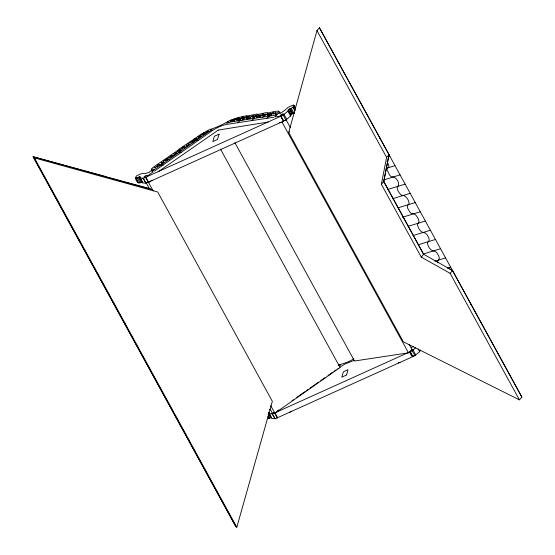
<?xml version="1.0" encoding="UTF-8"?>
<svg xmlns="http://www.w3.org/2000/svg" width="555" height="555" viewBox="0 0 555 555"><rect width="100%" height="100%" fill="white"/><g stroke="black" fill="none" stroke-linecap="round" stroke-linejoin="round"><path stroke-width="0.83" d="M161.2 162.83C163.468 163.399 167.083 161.311 161.297 162.802M288.218 110.05L290.91 114.968L290.855 115.704L285.811 120.102L283.432 121.115L280.74 116.203L283.376 113.581L281.399 114.379L279.741 116.168A1.471 0.402 -28.7 0 1 279.498 116.328L277.243 116.606A4.752 1.311 -28.7 0 0 276.82 116.612L274.711 116.987L275.558 115.946A31.385 8.644 -28.7 0 1 276.619 114.85L279.241 112.984C281.17 113.664 286.803 108.766 287.844 107.51C295.76 103.057 295.968 106.248 288.218 110.05L287.899 111.16L283.126 115.19L143.197 178.384M152.472 171.356L151.321 169.247L153.007 167.437L177.309 150.752A1.783 0.493 -28.7 0 1 177.787 150.599L181.603 150.641M142.295 181.492C137.924 186.612 132.485 176.504 138.049 175.102C141.823 173.361 142.538 173.271 145.188 173.583L149.364 172.307L150.523 170.912L152.209 171.037A31.371 8.637 -28.7 0 1 152.854 171.356L153.131 171.96L150.724 173.555A4.745 1.311 -28.7 0 0 150.176 173.986L147.408 175.977A1.471 0.402 -28.7 0 1 147.207 176.018L147.019 175.373L145.923 175.477L143.96 176.844L145.861 177.114L148.546 182.033L146.125 183.192L142.649 182.886L139.874 177.76L140.228 176.691L139.333 176.677L137.092 177.954L135.378 177.767M519.424 399.871L450.119 273.344L421.252 257.097L381.368 184.288L386.599 157.384L389.034 154.581L319.416 27.75L316.981 30.553L288.69 132.513L403.325 341.797L519.424 399.871L521.86 397.068L452.554 270.542L448.461 268.238M381.368 184.288L383.803 181.485L389.034 154.581L383.692 181.52L423.5 254.19L452.554 270.542L450.119 273.344M47.466 160.749L47.432 160.888A3.823 3.663 -47.7 0 1 47.293 161.29M33.14 156.746L235.57 526.112L236.819 527.25L272.339 401.32L157.71 191.988L34.389 157.884L33.14 156.746L152.299 189.699M173.715 154.033L174.735 154.332L177.031 153.069M186.237 145.237L187.257 145.535L189.546 144.272M198.059 137.023L199.016 137.251L201.104 136.128L198.142 136.995M346.618 374.791L347.978 369.665L343.42 371.822L341.804 377.185L346.57 374.965M353.812 358.683C349.005 362.269 343.177 363.386 338.765 365.141A51.22 14.104 -28.7 0 0 338.196 365.412M232.607 119.825L230.061 121.302L231.74 120.712L232.975 119.519M239.975 118.132L238.574 119.38L236.61 120.088L239.906 118.132M249.805 116.571L248.064 118.104L246.136 118.715M260.163 114.989L258.616 116.453L256.479 117.188M270.507 113.463C269.772 115.246 264.679 116.536 268.814 114.816M262.501 117.251C275.009 109.259 261.523 114.046 257.714 114.441A1.783 0.493 -28.7 0 0 257.201 114.732L252.157 118.777M142.767 182.227L142.649 182.886M170.302 156.982L170.031 157.495A4.44 1.221 -28.7 0 1 169.608 157.675L168.699 157.759L169.983 157.134A6.674 1.838 -28.7 0 0 170.288 156.919L170.357 156.871M194.93 139.652L194.687 140.103A4.385 1.207 -28.7 0 1 194.299 140.269L193.431 140.346L194.638 139.791A6.167 1.7 -28.7 0 0 194.923 139.603L194.978 139.562M138.091 182.734L135.399 177.538M253.635 116.363L252.58 116.689A6.681 1.838 -28.7 0 1 252.317 116.73L252.268 117.209A4.44 1.221 -28.7 0 0 252.698 117.001L253.482 116.522M262.605 115.294L262.661 115.204A6.681 1.838 -28.7 0 0 262.917 115.162L264.201 114.607L263.035 115.475A4.44 1.221 -28.7 0 1 262.612 115.683L262.661 115.204M257.229 114.698L257.243 114.004L247.377 115.967A1.783 0.493 -28.7 0 0 246.857 116.266L241.814 120.303M274.912 418.9L414.835 355.713L419.608 351.683L420.447 350.032M290.91 114.968L292.02 113.872L294.372 113.053M196.095 139.638L196.165 139.555A2.4 0.659 -28.7 0 1 196.317 139.416L197.15 138.965L196.13 139.596M246.857 116.266L246.871 115.697L238.65 117.445A1.443 0.395 -28.7 0 0 238.456 117.424L237.693 117.688A1.727 0.479 -28.7 0 0 237.214 117.958L232.843 121.621M283.987 114.323L286.671 119.235M268.821 412.247C269.383 416.111 277.771 411.567 279.741 410.672L410.034 351.787L412.143 350.802L415.681 347.77M288.69 132.513L289.661 131.396M421.252 257.097L423.687 254.294L383.803 181.485M276.945 114.538L275.162 114.746L279.026 111.576L278.36 111.056L274.121 111.493L267.572 113.192M249.708 116.585L246.156 118.728M260.052 115.058L258.533 116.3M270.396 113.532L268.877 114.774M277.757 410.839L278.159 410.492M278.402 410.284L278.825 409.916M279.581 122.683L282.148 122.294L284.562 120.241M234.807 142.579L354.499 361L408.494 352.848L412.115 349.761L409.202 344.454M409.854 351.731L412.476 349.359L411.623 349.296M413.218 356.081C411.026 358.821 407.224 344.1 412.726 356.698L409.985 351.794M413.683 355.693L414.155 355.297M154.477 171.086L208.465 133.283C214.535 128.906 221.327 124.875 228.917 124.049L237.575 122.738L240.246 120.567M251.616 120.615L254.384 118.361M266.573 118.347L269.341 116.099M151.959 170.947L154.207 169.331L151.321 169.247M235.604 118.631L233.301 120.275L235.66 118.59M145.452 177.42L145.861 177.114M253.135 115.378L252.164 116.182A1.929 0.534 -28.7 0 0 251.956 116.321L250.173 117.445L253.205 115.329M263.479 113.851L262.508 114.656A1.929 0.534 -28.7 0 0 262.3 114.795L260.517 115.912L263.549 113.803M274.538 412.982L274.878 412.726L277.569 417.637L277.167 417.936M271.714 417.2L269.126 418.394L267.232 418.366M243.062 117.001L242.167 117.722A1.811 0.499 -28.7 0 0 241.98 117.847L240.398 118.832L243.125 116.959M157.773 165.716L157.509 166.292A4.44 1.221 -28.7 0 1 157.086 166.472L156.163 166.542L157.46 165.931A6.674 1.838 -28.7 0 0 157.773 165.716L157.835 165.667M182.81 148.123L182.546 148.698A4.44 1.221 -28.7 0 1 182.123 148.879L181.201 148.948L182.505 148.338A6.674 1.838 -28.7 0 0 182.81 148.123L182.879 148.074M152.403 171.023L206.682 133.02L212.232 129.69M146.624 182.422L148.58 182.623L152.132 180.139M291.992 400.745L293.359 399.787M296.786 397.387L299.527 395.472M300.2 394.993L304.938 391.684M306.291 390.734L308.316 389.312M310.065 388.091L318.646 382.083M320.741 380.612L324.932 377.684M328.026 375.513L332.688 372.252M334.02 371.323L336.101 369.866M270.153 409.146L272.227 412.941L274.843 413.204L340.09 367.507L220.474 149.052M158.168 171.752L218.323 130.043M289.876 412.275L291.514 411.144M340.048 367.153L344.752 364.135L354.062 360.368M337.842 368.645L338.321 368.326M411.567 347.492L413.093 346.466M159.077 165.779L160.159 165.057L159.271 165.556A2.747 0.756 -28.7 0 0 159.063 165.758M258.47 116.342L256.5 117.202M194.125 141.844L190.261 141.747L200.265 134.789A1.443 0.395 -28.7 0 1 200.535 134.553L201.347 134.102A1.727 0.472 -28.7 0 1 201.791 133.956L207.952 130.411A51.22 14.104 -28.7 0 1 209.741 129.537C215.86 127.789 223.256 124.389 229.839 120.456A51.233 14.111 -28.7 0 1 231.588 119.727L237.11 118.028M105.249 176.608L150.398 188.721M119.075 180.757L119.755 180.361M147.144 188.769L148.24 188.131M79.178 240.475L79.795 240.114M84.228 249.695L84.839 249.341M94.343 268.169L94.829 267.892M124.667 323.551L125.298 323.183M144.883 360.473L145.285 360.237M175.207 415.848L175.775 415.515M185.308 434.301L185.96 433.92M205.419 471.022L205.787 470.806M270.493 409.319L269.459 409.569M277.16 411.2L277.528 410.991M189.512 144.314L187.798 145.174L186.334 145.209M176.996 153.111L175.276 153.971L173.812 154.006M283.348 115.086L285.811 120.102M415.057 355.609L412.143 350.802M240.738 119.443L239.836 119.679L240.62 119.401A2.331 0.645 -28.7 0 1 240.738 119.443L240.759 119.464M339.695 364.711L340.097 364.538M194.729 138.819L197.004 138.438L196.366 138.674M182.741 147.193L185.134 146.818L183.573 147.207A1.929 0.534 -28.7 0 0 183.393 147.248L182.623 147.207M157.641 164.793L160.097 164.412L158.529 164.8A1.929 0.534 -28.7 0 0 158.355 164.842L157.585 164.8M203.394 133.165L205.322 132.916L204.774 133.117M196.116 138.757L195.61 138.792A1.804 0.499 -28.7 0 0 195.443 138.833L194.777 138.812M226.461 123.259L231.435 121.843L276.376 115.038M204.566 133.179L203.484 133.158M359.161 101.211L359.578 101.079M369.096 119.72L369.685 119.533M379.273 138.139L379.787 137.98M389.111 156.69L389.901 156.448M386.225 168.373L394.966 165.681M384.004 179.834L400.016 174.908M387.633 189.498L405.074 184.128M392.635 198.725L410.117 193.348M398.178 207.813L415.175 202.582M402.451 217.269L420.225 211.802M408.313 226.267L425.29 221.05M413.142 235.549L430.333 230.256M418.22 244.776L435.397 239.496M423.139 254.044L440.448 248.723M434.884 261.197L445.498 257.929M447.261 268.19L450.563 267.177M460.227 285.756L460.664 285.624M470.231 304.265L470.786 304.098M480.332 322.698L480.88 322.531M165.244 159.403L169.081 159.438M250.569 118.166L249.681 118.361L250.458 118.083A2.747 0.756 -28.7 0 1 250.589 118.132M218.247 130.078L268.308 122.01M398.143 362.831L400.016 362.533M237.575 122.738L273.601 117.285M280.74 116.203L283.702 121.094L148.206 182.283L145.583 177.322M195.998 140.547L198.003 140.609M178.967 152.424L181.041 152.486M160.894 165.078L162.969 165.14M139.957 177.975L143.433 178.28L146.125 183.192M271.929 413.642L275.141 418.796L272.45 413.884M274.614 418.553L271.666 418.491L268.981 413.579M273.629 412.636L274.316 412.684M201.881 133.935L204.989 134.206M105.485 176.476L33.14 156.746L235.57 526.112M142.892 178.016L145.597 182.949M316.981 30.553L386.599 157.384M319.416 27.75L521.86 397.068M294.039 105.394L295.544 108.281M293.567 105.055L295.6 108.905M293.477 105.055L294.636 107.157M293.186 106.879L295.107 110.383M292.936 107.24L294.858 110.75M291.313 108.371L294.004 113.282M290.383 108.718L293.075 113.629M289.627 108.794L292.318 113.713M289.328 108.96L292.02 113.872M288.433 109.758L291.125 114.677M287.899 111.16L290.591 116.071M418.075 348.873L419.608 351.683M413.003 349.927L415.695 354.839M286.186 119.97L290.341 127.553M279.026 111.576L280.185 113.678M280.962 116.182L283.654 121.094M282.148 122.294L408.494 352.848M148.58 182.623L153.152 190.962M270.694 405.622L274.843 413.204M274.6 412.934L277.229 417.894M146.381 183.108L149.704 189.179M139.603 176.58L141.913 180.791M269.008 412.892L270.93 416.396M139.333 176.677L142.018 181.589M268.731 412.982L271.041 417.193M138.396 177.357L141.088 182.269M268.183 414.37L270.105 417.88M137.411 177.877L140.103 182.789M267.968 416.292L269.126 418.394M135.996 177.864L138.757 182.997M34.389 157.884L236.819 527.25M387.036 161.505L388.722 164.918L388.861 166.771L387.272 168.394L386.974 169.636L389.582 175.13L391.122 176.65C396.319 176.372 401.085 183.441 397.13 187.528C397.276 190.441 399.121 193.126 401.244 195.034C405.622 195.18 408.612 199.023 409.139 203.255L407.273 206.252L407.745 208.402L409.687 211.857L411.491 213.495C415.952 213.196 418.352 217.962 419.074 221.75L417.422 224.643C418.262 228.445 420.676 232.982 425.095 232.906L426.83 234.404L428.786 237.811L429.244 240.079L427.419 243.18C428.141 247.03 430.729 251.408 435.092 251.339L436.806 252.705L438.762 255.952L439.366 258.332L437.562 261.488L437.784 262.709M177.787 150.599L178.557 149.455L189.831 141.955A1.783 0.493 -28.7 0 1 190.309 141.803M255.3 115.669L254.655 116.238A18.558 5.113 -28.7 0 1 254.03 116.481A8.45 2.324 -28.7 0 0 254.308 116.266L255.3 115.669M265.644 114.143L264.999 114.712A18.558 5.113 -28.7 0 1 264.367 114.954A8.45 2.324 -28.7 0 0 264.652 114.732L265.644 114.143M275.981 112.616L275.335 113.185A18.558 5.113 -28.7 0 1 274.711 113.428A8.45 2.324 -28.7 0 0 274.996 113.206L275.981 112.616M206.252 131.632C208.014 132.083 211.08 130.397 206.252 131.632M238.379 118.458L237.942 118.603L238.657 118.062A9.851 2.713 -28.7 0 1 238.56 118.187L238.393 118.423M248.085 116.897C246.781 117.757 249.035 115.697 248.085 116.897M258.429 115.371C257.222 116.328 259.331 114.157 258.443 115.322M268.773 113.837C267.6 114.725 269.675 112.63 268.773 113.837M203.81 134.497L203.283 134.872A3.67 1.013 -28.7 0 1 203.428 134.692L203.81 134.497M167.409 160.111L166.847 160.52A4.454 1.228 -28.7 0 1 167.006 160.319L167.409 160.111M179.931 151.314L179.362 151.723A4.454 1.228 -28.7 0 1 179.522 151.522L179.931 151.314M192.453 142.517L191.884 142.926A4.454 1.228 -28.7 0 1 192.044 142.725L192.453 142.517M211.205 129.426L210.754 129.766A3.85 1.061 -28.7 0 1 210.879 129.593L211.205 129.426M340.222 365.037L339.771 365.37A3.85 1.061 -28.7 0 1 339.903 365.204L340.222 365.037M219.107 134.144L217.442 139.52L212.815 141.615L214.403 136.218L219.107 134.144M192.002 141.227L191.704 141.553L192.412 141.22A18.225 5.016 -28.7 0 0 193.015 140.908A7.555 2.081 -28.7 0 1 192.814 140.921L192.002 141.227M234.161 120.844L234.619 120.719A3.677 1.013 -28.7 0 0 234.55 120.636L234.161 120.844M199.925 135.802L200.431 135.503L199.828 135.6A9.851 2.713 -28.7 0 0 199.862 135.663L199.925 135.802M154.602 167.499L154.241 167.887L155.046 167.506A18.551 5.106 -28.7 0 0 155.705 167.173A8.443 2.324 -28.7 0 1 155.483 167.18L154.602 167.499M167.124 158.702L166.757 159.091L167.568 158.709A18.551 5.106 -28.7 0 0 168.22 158.376A8.443 2.324 -28.7 0 1 168.005 158.383L167.124 158.702M179.647 149.906L179.279 150.294L180.091 149.912A18.551 5.106 -28.7 0 0 180.743 149.579A8.443 2.324 -28.7 0 1 180.528 149.586L179.647 149.906M163.219 161.47L163.774 161.144L163.219 161.47M175.741 152.674L176.289 152.347L175.741 152.674M188.263 143.877L188.811 143.551L188.263 143.877M227.966 121.906L228.355 121.809A3.85 1.061 -28.7 0 0 228.299 121.725L227.966 121.906M243.52 119.512L244.006 119.387A4.454 1.228 -28.7 0 0 243.936 119.283L243.527 119.478M253.864 117.986L254.35 117.861A4.454 1.228 -28.7 0 0 254.28 117.757L253.864 117.986M264.201 116.46L264.693 116.335A4.454 1.228 -28.7 0 0 264.624 116.231L264.215 116.425M245.032 117.271L244.498 117.695A18.232 5.023 -28.7 0 1 243.916 117.924A7.562 2.081 -28.7 0 0 244.172 117.729L245.088 117.209M273.004 113.678L272.949 114.157A4.44 1.221 -28.7 0 0 273.379 113.948L274.545 113.074L273.261 113.629A6.681 1.838 -28.7 0 1 273.004 113.678L273.004 113.678M242.327 118.187L242.285 118.597A4.385 1.207 -28.7 0 0 242.681 118.409L243.763 117.611L242.57 118.146A6.167 1.7 -28.7 0 1 242.327 118.187L242.327 118.187M273.372 112.714L272.852 113.13A1.929 0.534 -28.7 0 0 272.644 113.269C267.184 117.001 275.558 110.854 273.372 112.714M165.695 160.145L164.78 160.561L165.695 160.145M178.21 151.349L177.302 151.765L178.21 151.349M190.733 142.552L189.824 142.968L190.733 142.552M207.292 132.194L206.245 132.77L207.292 132.194M162.504 163.524L161.151 164.225L162.504 163.524M175.026 154.727L173.708 155.442L175.026 154.727M187.548 145.93L186.189 146.631L187.548 145.93M202.2 134.581L201.361 134.969L202.2 134.581M199.3 137.571L198.079 138.23L199.3 137.571M232.24 120.997L231.227 121.406L232.24 120.997M248.917 118.298L247.62 118.798L248.917 118.298M259.261 116.772L257.964 117.265L259.261 116.772M269.605 115.246L268.322 115.759L269.605 115.246M239.184 119.637L237.998 120.116L239.184 119.637M171.863 156.69L171.793 156.753A2.747 0.756 -28.7 0 0 171.585 156.961L172.674 156.26L171.863 156.69M184.385 147.894L184.309 147.956A2.747 0.756 -28.7 0 0 184.107 148.164L185.197 147.464L184.385 147.894M260.066 116.772L260.912 116.64A2.747 0.756 -28.7 0 0 260.801 116.557L260.066 116.772M270.41 115.239L271.249 115.114A2.747 0.756 -28.7 0 0 271.145 115.031L270.41 115.239M246.684 117.285L245.782 117.688L246.684 117.285M257.027 115.759L256.126 116.161L257.027 115.759M267.371 114.233L266.469 114.628L267.371 114.233M237.075 118.839L236.243 119.207L237.075 118.839M170.288 155.941L170.871 156.045A1.929 0.534 -28.7 0 1 171.051 156.004L172.619 155.615L170.288 155.941"/></g></svg>
